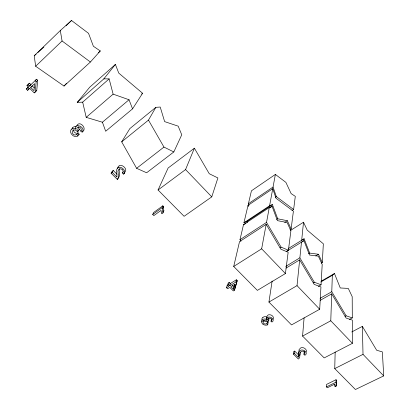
<?xml version="1.0" encoding="UTF-8"?>
<svg xmlns="http://www.w3.org/2000/svg" width="410" height="410" viewBox="0 0 410 410"><rect width="100%" height="100%" fill="white"/><g stroke="black" fill="none" stroke-linecap="round" stroke-linejoin="round"><path stroke-width="0.61" d="M336.021 379.732L336.595 380.301L336.538 382.771L335.969 382.197L336.021 379.732L326.529 384.431L326.437 386.902L327.323 387.778L334.739 384.129A9.174 6.545 5.6 0 0 335.139 386.589L336.231 386.041L336.287 383.565M335.103 386.594L335.129 385.354M351.713 331.982L362.373 326.38L376.667 350.258L382.361 351.888L383.714 375.903L355.419 389.5L334.744 368.6L335.16 352.011M304.102 317.796L302.575 336.082L324.182 357.92L352.431 343.329L330.778 320.779L331.7 293.847L320.189 300.33M352.303 317.893L346.137 315.808L331.777 291.725L332.336 275.32L334.468 273.531L340.274 287.974L348.285 288.409L352.2 296.656L352.303 317.893L349.489 319.4M298.7 353.2L299.126 349.53L300.72 347.911A3.229 2.388 7.9 0 1 302.77 347.644A3.546 2.624 7.9 0 1 303.113 347.711A3.326 2.46 7.9 0 1 304.251 348.126L305.276 348.864A6.232 4.607 8 0 1 305.665 349.264L306.132 349.925A3.352 2.48 7.9 0 1 306.08 352.052M272.137 280.999L268.934 302.067L291.531 324.915L319.697 309.248L320.943 286.928L314.204 284.391L299.664 259.868L286.006 268.119M321.061 284.801L322.198 264.43L318.35 256.173L309.514 255.025L303.943 240.66L301.478 242.177L299.874 257.839L314.352 282.244L321.061 284.801L318.314 286.38M321.204 263.133L322.306 262.482L323.346 243.812L307.203 230.112L303.518 222.22L290.567 230.405M76.706 126.029C79.027 119.607 88.16 128.55 82.102 132.107L80.678 131.046L81.313 130.195M298.685 353.425L298.67 353.62A11.306 8.349 9 0 1 298.639 353.933A4.853 3.582 8.5 0 1 298.388 354.763L298.172 357.161L294.472 353.487L294.698 351.093L293.591 351.683L293.36 354.076L298.347 359.022A2.65 1.947 8.4 0 0 299.039 358.494L299.684 357.228L299.905 355.27A32.984 24.216 5.9 0 1 299.966 353.999L300.11 352.872A32.846 24.169 5.9 0 1 300.14 351.995M298.172 357.161A4.874 3.587 8.6 0 0 298.424 356.331A11.352 8.364 9 0 0 298.459 356.018C298.623 354.05 298.239 351.201 300.515 350.299A3.244 2.393 7.9 0 1 302.575 350.032A3.562 2.629 7.9 0 1 302.918 350.104A3.336 2.465 7.9 0 1 304.066 350.519L305.091 351.257A6.258 4.618 8.1 0 1 305.481 351.662L305.952 352.323A3.367 2.486 7.9 0 1 305.901 354.45L304.922 355.296L303.851 354.409L304.251 351.888M27.583 90.318L29.141 88.775L27.854 87.494L26.286 89.031L27.583 90.318L29.679 88.345L34.24 92.88L35.234 91.958L36.162 81.785L37.694 80.273L36.639 79.212L29.371 86.126L27.941 84.701L26.957 85.634L28.382 87.053M35.234 91.958L36.756 90.41L37.694 80.273M319.697 309.248L297.03 285.637L299.664 259.868M303.518 222.22L301.673 240.291L304.123 238.794L309.673 253.083L318.473 254.267L322.306 262.482M285.421 273.552L288.148 252.247L280.824 249.193L266.172 224.342L239.527 241.639L233.71 266.464L257.372 290.382L285.421 273.552L261.657 248.808L266.172 224.342M286.262 251.54L288.409 250.218L290.895 230.809L287.128 222.548L277.401 220.621L272.091 206.358L269.262 207.573L243.519 224.598L239.983 239.681L240.947 241.341M291.131 228.954L293.401 211.201L276.053 198.271L272.742 188.697L248.024 205.374L243.945 222.779L246.943 221.446L272.404 204.59L277.698 218.781L287.379 220.734L291.131 228.954L290.06 229.631M292.007 210.54L293.621 209.5L295.303 196.359L291.141 193.607L285.888 182.368L275.377 174.429L251.432 190.819L248.414 203.708L248.983 205.487M272.84 319.487C274.741 317.473 272.045 314.813 269.877 314.742C266.9 314.142 266.392 317.699 266.633 319.539C266.008 317.606 268.565 316.622 270.082 317.135C271.194 317.407 272.219 318.088 272.834 319.062C273.88 320.251 272.404 323.413 271.005 321.271L271.507 318.811M117.649 168.29L118.095 166.921L119.049 165.953M263.502 320.42L265.306 321.665A2.014 1.532 10.5 0 0 265.624 321.701C268.304 320.594 267.566 324.556 265.27 324.018A2.024 1.537 10.5 0 1 264.947 323.982C263.261 323.895 262.062 321.389 263.876 320.523C265.916 318.775 267.458 322.547 268.714 321.086L268.965 318.698M267.274 321.425L268.084 322.47L267.74 324.787L266.925 323.741M288.409 250.218L281.122 247.148L266.526 222.415L269.262 207.573M243.945 222.779L269.59 205.789L272.742 188.697M293.621 209.5L276.345 196.585L273.045 187.062L275.377 174.429M119.243 168.669L119.187 170.862A36.628 30.781 25.6 0 0 119.366 172.533L119.515 175.121L119.074 176.818A2.972 2.439 28.7 0 1 118.439 177.556L117.373 179.426L111.084 173.189L112.186 171.334L113.247 170.493L117.05 174.281M227.96 285.001L227.073 285.555L226.546 287.769L227.56 288.773L229.79 287.4L233.362 290.957L234.417 290.311L237.231 280.604L236.406 279.774L230.343 283.53L229.825 285.739L228.708 284.627L229.226 282.418L230.343 283.53M229.825 285.739L235.914 281.983L236.406 279.774M234.417 290.311L237.231 280.604M233.423 289.322L235.068 284.145L230.84 286.749L233.423 289.322L234.833 284.227M299.915 354.732C299.331 352.108 302.354 349.735 304.363 352.011M226.546 287.769L228.775 286.39L227.658 285.278L228.18 283.069L229.226 282.418M73.564 129.765L74.036 131.964L76.055 133.281A2.316 1.906 35.2 0 0 76.409 133.311L78.11 132.85L79.181 134.188L77.9 135.905L76.824 134.562L78.11 132.85M299.889 354.829L299.5 355.742M211.77 196.856L217.9 177.95L209.254 173.727L194.386 148.195L168.12 168.023L158.06 189.989L184.09 216.306L211.77 196.856L185.566 169.571L194.386 148.195M161.965 207.803L162.816 205.825L163.534 206.543L162.683 208.526L161.965 207.803L152.715 214.497L153.827 215.604L161.027 210.407A10.142 8.338 21.6 0 0 161.924 213.605M152.715 214.497L153.601 212.508L162.816 205.825M124.502 172.953L123.656 174.137L122.339 173.03L123.128 171.636M173.814 151.956L181.748 134.793L178.191 126.162L164.63 121.611L160.223 107.046L155.856 107.333L129.862 128.581L121.688 141.85L136.612 168.31L146.611 172.769L173.814 151.956L163.964 147.077L148.476 120.115L155.856 107.333M123.656 174.137L125.542 171.098A3.772 3.121 28.8 0 0 125.214 168.31L124.589 167.464A7.021 5.796 28.8 0 0 124.097 166.957L122.862 166.04A3.746 3.101 28.9 0 0 121.565 165.558A3.992 3.306 28.9 0 0 121.186 165.502A3.639 3.008 28.9 0 0 119.043 165.947M111.084 173.189L112.15 172.343L113.247 170.493M132.553 108.855L142.593 93.26L118.751 73.088L115.4 64.416L89.728 87.207L77.224 102.387L82.676 102.141L109.132 78.884L113.129 94.141L129.037 99.748L132.553 108.855L105.677 131.251L102.413 122.226L86.202 117.352L82.676 102.141M82.102 132.107C86.372 127.141 74 122.139 75.706 129.114M76.824 134.562L75.112 135.028A2.327 1.912 35.1 0 1 74.758 134.998C72.519 134.777 71.032 131.261 73.41 130.134C74.502 129.627 75.819 130.093 76.614 130.928C77.49 133.045 79.227 129.816 79.345 129.114M77.357 131.897L79.478 129.227M80.678 131.046C82.625 129.155 79.473 125.788 77.439 127.413A3.003 2.475 35.2 0 0 77.264 127.582L77.059 127.848A1.891 1.558 35.3 0 0 76.901 128.899L76.931 129.017A3.675 3.029 35.3 0 0 77.982 130.744M77.224 102.387L103.843 78.858L115.4 64.416M90.4 62.023L100.281 50.958L93.383 46.258L88.534 33.343L71.524 20.5L60.306 30.535L34.225 55.786L35.655 66.251L64.011 86.054L90.4 62.023L62.079 40.979L60.306 30.535M64.011 86.054L66.563 83.25M72.672 127.71L72.801 127.577A3.618 2.972 35.4 0 1 75.952 126.792M34.24 92.88L36.756 90.41M30.668 87.417L34.65 83.671L33.963 90.697L30.668 87.417L32.216 85.88L34.266 87.924M29.371 86.126L30.929 84.598L29.51 83.179L28.521 84.111M36.639 79.212L35.101 80.724L36.162 81.785M26.957 85.634L29.51 83.179M66.087 25.758L71.524 20.5M35.655 66.251L62.079 40.979M26.286 89.031L28.69 86.705M98.415 52.659L100.281 50.958M34.225 55.786L36.059 54.135M37.894 52.48L43.86 47.109M86.202 117.352L113.129 94.141M102.413 122.226L129.037 99.748M141.619 94.085L142.593 93.26M271.005 321.271C273.183 319.861 270.226 317.186 268.509 318.426A2.609 1.988 10.2 0 0 268.324 318.544L268.099 318.739A1.645 1.25 10.2 0 0 267.802 319.513L267.817 319.605M121.688 141.85L148.476 120.115M136.612 168.31L163.964 147.077M158.06 189.989L185.566 169.571M163.093 211.365L163.826 210.837L162.98 212.831L161.883 213.62M248.414 203.708L273.045 187.062M262.943 317.361L263.087 317.268A3.142 2.393 10.5 0 1 267.1 317.227M117.972 167.792C115.507 169.535 116.85 172.994 116.906 175.459A12.838 10.481 29.6 0 1 116.932 175.875A5.499 4.505 29.1 0 1 116.824 176.987L112.15 172.343M275.284 197.292L276.345 196.585M269.959 207.762L272.091 206.358M239.983 239.681L266.526 222.415M276.637 219.463L277.698 218.781M284.719 222.44L287.379 220.734M233.71 266.464L261.657 248.808M280.04 247.824L281.122 247.148M227.658 285.278L228.708 284.627M288.256 248.588L304.123 238.794M286.395 251.484L303.943 240.66M285.724 266.408L299.874 257.839M308.592 253.734L309.673 253.083M315.746 255.901L318.473 254.267M268.934 302.067L297.03 285.637M313.245 282.89L314.352 282.244M321.322 281.122L334.468 273.531M320.748 282.008L332.336 275.32M320.066 298.331L331.777 291.725M302.575 336.082L330.778 320.779M345.025 316.407L346.137 315.808M293.36 354.076L294.472 353.487M334.744 368.6L363.014 354.348L362.373 326.38M326.437 386.902L335.969 382.197M243.519 224.598L246.031 223.47M269.59 205.789L272.404 204.59M103.843 78.858L109.132 78.884M266.321 317.97L267.151 318.339M263 324.161L262.728 323.931A5.473 4.161 10.4 0 1 262.328 323.516L262.098 323.229A4.033 3.07 10.5 0 1 261.534 321.425M263.363 321.85L263.092 321.614A5.453 4.156 10.4 0 1 262.692 321.204M294.698 351.093L298.383 354.763M232.209 285.391L233.92 287.103M235.914 281.983L236.744 282.813M122.411 169.832C120.391 167.203 116.988 169.904 118.116 172.712A36.803 30.868 25.6 0 0 118.3 174.393L118.449 176.987L118.008 178.688A2.983 2.45 28.6 0 1 117.373 179.426M363.014 354.348L383.714 375.903M267.904 319.077L268.145 319.457M331.7 293.847L346.122 318.047L352.318 320.113L352.431 343.329M246.943 221.446L247.348 222.62M248.024 205.374L248.404 206.563M267.756 324.807A3.833 2.916 10.5 0 1 262.959 324.192M261.544 321.425A4.315 3.28 10.5 0 1 261.585 321.122A3.639 2.768 10.6 0 1 262.574 319.662L262.718 319.569A3.157 2.398 10.6 0 1 266.751 319.534M268.545 320.933A3.193 2.434 10.1 0 1 267.807 319.605M268.099 322.491A3.818 2.911 10.5 0 1 267.617 322.675M262.195 320.476A4.018 3.065 10.5 0 1 261.903 319.118A4.295 3.275 10.5 0 1 261.954 318.816A3.628 2.762 10.5 0 1 262.943 317.355M268.888 318.621A3.177 2.429 10.1 0 1 268.396 317.986M304.425 351.975A2.378 1.758 7.9 0 1 304.107 354.327M298.711 356.536A2.639 1.942 8.3 0 1 298.557 356.618M304.486 351.795A2.368 1.753 7.9 0 1 304.292 351.929M336.364 386.02A7.431 5.299 5.6 0 1 336.461 382.75M336.415 383.545A7.4 5.294 5.6 0 1 336.174 382.735M336.318 380.746A7.4 5.294 5.6 0 1 336.513 380.28M117.967 167.787A3.654 3.019 28.8 0 1 120.12 167.326A4.013 3.316 28.8 0 1 120.499 167.393A3.762 3.106 28.8 0 1 121.801 167.88L123.046 168.797A7.052 5.812 28.8 0 1 123.538 169.309L124.168 170.155A3.787 3.131 28.7 0 1 124.532 172.969M122.472 169.786A2.68 2.214 28.7 0 1 122.595 172.907M77.92 135.93A4.413 3.618 35.2 0 1 72.678 135.392L72.375 135.059A6.299 5.176 35.2 0 1 71.868 134.536L71.565 134.162A4.648 3.813 35.2 0 1 70.597 131.8A4.966 4.074 35.2 0 1 70.587 131.4A4.192 3.439 35.2 0 1 71.35 129.401L71.483 129.273A3.634 2.983 35.3 0 1 75.783 128.986M79.202 134.213A4.392 3.608 35.3 0 1 78.561 134.562M71.929 129.319A4.172 3.429 35.3 0 1 72.667 127.705M78.161 126.864A1.881 1.553 35.4 0 0 78.197 127.202L78.228 127.32A3.654 3.019 35.4 0 0 79.268 129.042M163.118 212.795A8.215 6.755 21.7 0 1 162.596 208.495M163.959 210.801A8.179 6.739 21.7 0 1 163.441 206.517"/></g></svg>
